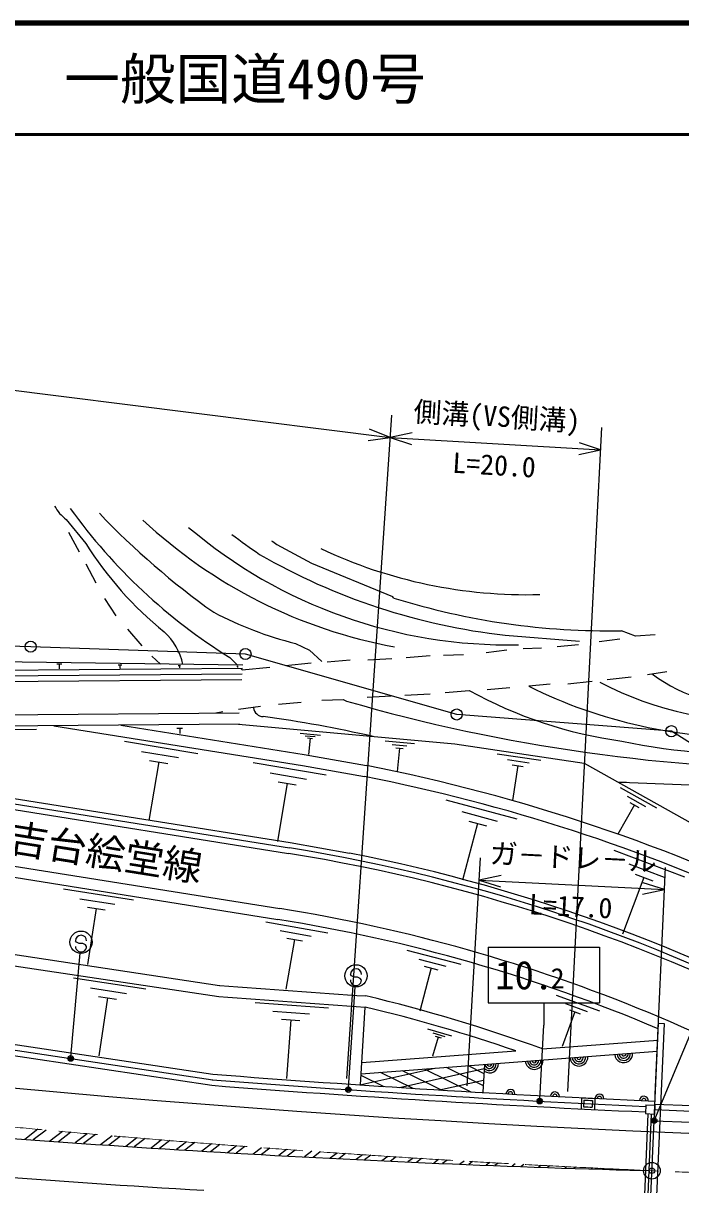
# Model space of a CAD drawing. Units: millimetres, scale not verified. Extents: x -377078869 to 1764138, y -966196011 to 380000.
# Drawn here: x 213054 to 272108, y 275680 to 380000 of the extents above; entities that cross this region are included whole.
import ezdxf
from ezdxf.enums import TextEntityAlignment as Align

# ---------------------------------------------------------------- set-up
doc = ezdxf.new("R2010")
doc.units = ezdxf.units.MM
doc.header["$LTSCALE"] = 1000
doc.header["$PDMODE"] = 32
doc.header["$PDSIZE"] = 500
doc.linetypes.add('CHAIN', pattern=[18.5, 12, -1.5, 3.5, -1.5])
for name, color, linetype, lineweight in [('M-BGD', 7, 'Continuous', 25), ('M-BMK', 2, 'CHAIN', 13), ('M-STR-STRC', 7, 'Continuous', 25), ('M-TTL', 2, 'Continuous', 140), ('M-TTL-LINE', 7, 'Continuous', 50)]:
    doc.layers.add(name, color=color, linetype=linetype, lineweight=lineweight)
doc.layers.add('M-TTL-TXT', color=7, linetype='Continuous')
doc.styles.add('@ＭＳ ゴシック', font='')
doc.styles.add('ＭＳ ゴシック', font='')
doc.styles.get('@ＭＳ ゴシック').set_extended_font_data('@MS Gothic')
doc.styles.get('ＭＳ ゴシック').set_extended_font_data('MS Gothic')

msp = doc.modelspace()

# ---------------------------------------------------------------- linework, layer by layer
at = {"layer": 'M-BGD'}
for p, q in [((80703, 363586), (246013, 342801)), ((242116, 285235), (246149, 344797)), ((246013, 342801), (244161, 343556)), ((261969, 284057), (265008, 343678)), ((244032, 342529), (246013, 342801)), ((247973, 343204), (246013, 342801)), ((246013, 342801), (264906, 341681)), ((246013, 342801), (247911, 342170)), ((264906, 341681), (263008, 342312)), ((262947, 341278), (264906, 341681)), ((216907, 335439), (218676, 333280)), ((217122, 334288), (218078, 332538)), ((235838, 333193), (238957, 331495)), ((218676, 331437), (219571, 329753)), ((238957, 331495), (246228, 328509)), ((220348, 328327), (221374, 326766)), ((246351, 328377), (246228, 328509)), ((222414, 325585), (223697, 324078)), ((256343, 325042), (262999, 324493)), ((266629, 324685), (264777, 324431)), ((268037, 324954), (266782, 325442)), ((269821, 325082), (268037, 324954)), ((213727, 324005), (207055, 324153)), ((233014, 323346), (213727, 324005)), ((237499, 324298), (238749, 323683)), ((238749, 323683), (239859, 322690)), ((256487, 323702), (254634, 323448)), ((257954, 323842), (259609, 323911)), ((262924, 324178), (261010, 323990)), ((93043, 323354), (236088, 300495)), ((232780, 322338), (193651, 322872)), ((216060, 322466), (216516, 322460)), ((216288, 322463), (216282, 322007)), ((221575, 322391), (221912, 322386)), ((221743, 322389), (221739, 322052)), ((224618, 323156), (225371, 322439)), ((231607, 323041), (232295, 322344)), ((251983, 317918), (233014, 323346)), ((238900, 322533), (236603, 322295)), ((242406, 322793), (240365, 322609)), ((246161, 322916), (243995, 322801)), ((249603, 323178), (247435, 322999)), ((252594, 323265), (250811, 323200)), ((232758, 322042), (173495, 321558)), ((232721, 321541), (173499, 321058)), ((226969, 322317), (227190, 322314)), ((227080, 322316), (227077, 322095)), ((232246, 322245), (232353, 322244)), ((232299, 322244), (232298, 322138)), ((232595, 322040), (232713, 321922)), ((232713, 321922), (235200, 322153)), ((270849, 321741), (269124, 321483)), ((232684, 321041), (173503, 320558)), ((256751, 320323), (254710, 320140)), ((260386, 320642), (258472, 320454)), ((264145, 320893), (261975, 320651)), ((267655, 321280), (265485, 321037)), ((239865, 319194), (241774, 319255)), ((241774, 319255), (242087, 319117)), ((246107, 319549), (243942, 319434)), ((249610, 319745), (247318, 319634)), ((250951, 319889), (253118, 320068)), ((234378, 318622), (232398, 318372)), ((238015, 319004), (235974, 318820)), ((232461, 318039), (173528, 317558)), ((230993, 318167), (230341, 318022)), ((271267, 316415), (251983, 317918)), ((232469, 317039), (173536, 316558)), ((173585, 316559), (237035, 306420)), ((208179, 316541), (214232, 316590)), ((215794, 316903), (238140, 313332)), ((221823, 316952), (238298, 314320)), ((226863, 316693), (227351, 316697)), ((227107, 316695), (227111, 316207)), ((232387, 317038), (251821, 315269)), ((237936, 316232), (239755, 316066)), ((290283, 304409), (271267, 316415)), ((173582, 315547), (236877, 305432)), ((173671, 316039), (236956, 305926)), ((222147, 315534), (228745, 314428)), ((238375, 316009), (239284, 315926)), ((238585, 315806), (239040, 315764)), ((238813, 315785), (238680, 314330)), ((245568, 315537), (248194, 315298)), ((246201, 315214), (247514, 315095)), ((251821, 315269), (263440, 313537)), ((223686, 314598), (226985, 314044)), ((238298, 314320), (243885, 313326)), ((246505, 314922), (247162, 314862)), ((246833, 314892), (246642, 312791)), ((255628, 314398), (259545, 313815)), ((225225, 313661), (224340, 308383)), ((224400, 313799), (226050, 313523)), ((233703, 313597), (240247, 312500)), ((238140, 313332), (243693, 312344)), ((256549, 313861), (258507, 313569)), ((256980, 313396), (257959, 313250)), ((257469, 313323), (257003, 310189)), ((263440, 313537), (273219, 308065)), ((153337, 312706), (235931, 299508)), ((235229, 312668), (238502, 312119)), ((236756, 311739), (235878, 306503)), ((235938, 311876), (237574, 311602)), ((266675, 311365), (269942, 309520)), ((267517, 311812), (279325, 311338)), ((251015, 310261), (257382, 308556)), ((267307, 310577), (268940, 309655)), ((267531, 310020), (268348, 309559)), ((252437, 309198), (255620, 308346)), ((267939, 309789), (266463, 307176)), ((253858, 308136), (252494, 303042)), ((253062, 308349), (254654, 307922)), ((237035, 306420), (242352, 305474)), ((266103, 305740), (272448, 303346)), ((252933, 284552), (254133, 305039)), ((267450, 304507), (270622, 303310)), ((268003, 303573), (269590, 302975)), ((269821, 283822), (270725, 304185)), ((255972, 303460), (254016, 303043)), ((254016, 303043), (270636, 302187)), ((254016, 303043), (255919, 302426)), ((268797, 303274), (266882, 298198)), ((270636, 302187), (268734, 302803)), ((216672, 302246), (222952, 301258)), ((268680, 301769), (270636, 302187)), ((218144, 301371), (221284, 300877)), ((219615, 300496), (218824, 295472)), ((218830, 300619), (220400, 300372)), ((234848, 299308), (240412, 298315)), ((236140, 298503), (238921, 298007)), ((237431, 297699), (236637, 293248)), ((236736, 297823), (238127, 297574)), ((211127, 296528), (230694, 293586)), ((247509, 296759), (252361, 295484)), ((211032, 295532), (230621, 292589)), ((248594, 295955), (251020, 295318)), ((249073, 295311), (250286, 294992)), ((217555, 294251), (224070, 293271)), ((249680, 295151), (248660, 291270)), ((219086, 293354), (222343, 292864)), ((219802, 292580), (221431, 292335)), ((220616, 292458), (219832, 287246)), ((260931, 292706), (264815, 291288)), ((233878, 292052), (240461, 291577)), ((235476, 291275), (238767, 291037)), ((243339, 284652), (243766, 291639)), ((262589, 291220), (261455, 288113)), ((261760, 291963), (263702, 291254)), ((262104, 291397), (263075, 291043)), ((236251, 290558), (237897, 290439)), ((237074, 290498), (236694, 285232)), ((268959, 264372), (270103, 290184)), ((270603, 290162), (269457, 264323)), ((270103, 290184), (270603, 290162)), ((249361, 289697), (251517, 289069)), ((249837, 289324), (250915, 289010)), ((250044, 289030), (250583, 288873)), ((210353, 288063), (230074, 285107)), ((210381, 288562), (230077, 285610)), ((250313, 288951), (249811, 287226)), ((259678, 287886), (270037, 288676)), ((210279, 287568), (230000, 284613)), ((243400, 285650), (269992, 287679)), ((243461, 286648), (257280, 287703)), ((243272, 284658), (250010, 286154)), ((246832, 284424), (254459, 286118)), ((247094, 285932), (250663, 284186)), ((249063, 286082), (253254, 284032)), ((251032, 286232), (254367, 284602)), ((253001, 286383), (254433, 285682)), ((254482, 286496), (254330, 283993)), ((243383, 285520), (245441, 284514)), ((245124, 285782), (248059, 284347)), ((250436, 284200), (254396, 285080)), ((263200, 283494), (263156, 282495)), ((263391, 283284), (263365, 282685)), ((264190, 283245), (264163, 282646)), ((268978, 282865), (268936, 282066)), ((268741, 271877), (269186, 282051)), ((268936, 282066), (269735, 282024)), ((269041, 271864), (269486, 282038)), ((214379, 280660), (213201, 279760)), ((215115, 280594), (213952, 279705)), ((216590, 280462), (215457, 279596)), ((217328, 280396), (216211, 279543)), ((218806, 280267), (217719, 279437)), ((219545, 280203), (218474, 279384)), ((221027, 280076), (219986, 279281)), ((221768, 280013), (220742, 279230)), ((223252, 279889), (222258, 279129)), ((223995, 279827), (223016, 279079)), ((225483, 279706), (224535, 278981)), ((226228, 279645), (225295, 278932)), ((227719, 279526), (226817, 278837)), ((228465, 279467), (227579, 278790)), ((229959, 279350), (229104, 278697)), ((230707, 279292), (229868, 278651)), ((232205, 279178), (231397, 278561)), ((232954, 279122), (232163, 278517)), ((234456, 279010), (233695, 278429)), ((235207, 278955), (234463, 278386)), ((236711, 278846), (235999, 278302)), ((237464, 278792), (236768, 278260)), ((238972, 278685), (238308, 278178)), ((239727, 278633), (239079, 278138)), ((241238, 278529), (240622, 278059)), ((241995, 278478), (241395, 278020)), ((243510, 278377), (242942, 277943)), ((244268, 278327), (243717, 277906)), ((245786, 278228), (245268, 277832)), ((246546, 278180), (246044, 277796)), ((248068, 278084), (247599, 277725)), ((248830, 278037), (248377, 277691)), ((250355, 277944), (249935, 277623)), ((251118, 277898), (250715, 277589)), ((252647, 277807), (252277, 277524)), ((253413, 277763), (253059, 277493)), ((254945, 277675), (254625, 277430)), ((255712, 277632), (255408, 277400)), ((257248, 277547), (256978, 277341)), ((258017, 277505), (257764, 277312)), ((259557, 277423), (259337, 277255)), ((260327, 277383), (260124, 277228)), ((261871, 277303), (261702, 277174)), ((262643, 277264), (262491, 277148)), ((264190, 277188), (264072, 277098)), ((264965, 277150), (264864, 277073)), ((266515, 277077), (266449, 277026)), ((267292, 277041), (267242, 277003))]:
    msp.add_line(p, q, dxfattribs=at)
for points in [[(263200, 283494), (264398, 283435), (264354, 282436)], [(268978, 282865), (269777, 282823), (269735, 282024)]]:
    msp.add_lwpolyline(points, dxfattribs=at)
for centre, radius in [((213727, 324005), 500), ((233014, 323346), 500), ((251983, 317918), 500), ((271267, 316415), 500), ((269516, 276940), 750)]:
    msp.add_circle(centre, radius, dxfattribs=at)
for centre, radius, start, end in [((219031, 338316), 3575, 207.99763, 233.56562), ((258232, 365922), 50475, 215.77734, 238.16366), ((271450, 385109), 71208, 223.60832, 234.55836), ((254595, 368367), 45130, 226.98329, 259.52311), ((256649, 368591), 44424, 229.69055, 271.12345), ((270686, 385189), 64213, 232.72286, 235.46261), ((245881, 350308), 32095, 212.04315, 231.06408), ((268897, 381997), 58947, 235.31529, 235.88729), ((258247, 371952), 43274, 244.7334, 271.5999), ((262670, 381482), 56793, 240.00878, 263.60363), ((265573, 389611), 64180, 252.57162, 271.07948), ((245488, 356285), 32970, 242.29302, 255.97781), ((221936, 321225), 5587, 12.25796, 47.49002), ((277275, 331317), 12434, 231.76167, 278.95605), ((278035, 359644), 43801, 243.47241, 271.47705), ((279127, 348346), 31025, 242.58355, 273.57308), ((-240862, -1685711), 2005000, 81.08185, 81.08185), ((272305, 354986), 39842, 241.212, 262.08581), ((234645, 318637), 915, 187.58135, 267.23599), ((285715, 470593), 157634, 253.93286, 270.00855), ((219958, 208567), 110135, 77.13598, 82.35984), ((278918, 374181), 59892, 258.34538, 272.86263), ((212807, 154844), 161500, 63.87347, 78.90499), ((212807, 154844), 160500, 65.11476, 78.90499), ((271185, 395140), 83408, 266.72777, 267.47941), ((212813, 154843), 153000, 41.83308, 80.92078), ((212813, 154843), 152500, 41.83308, 80.92078), ((212813, 154843), 153500, 41.83293, 78.90499), ((212813, 154843), 147500, 54.13186, 80.92078), ((212813, 154843), 146500, 66.98887, 80.92078), ((322712, 1475760), 1185750, 265.54937, 266.18525), ((322712, 1475760), 1186750, 265.54937, 266.18562), ((211196, 154951), 141500, 69.96285, 76.66845), ((211284, 154945), 140500, 70.89056, 76.63375), ((322712, 1475760), 1194500, 267.45922, 277.5072), ((322712, 1475760), 1194000, 267.45922, 277.5072), ((322712, 1475760), 1195500, 267.45922, 277.5072), ((322712, 1475760), 1196500, 264.26493, 277.5072), ((258944, 286836), 800, 184.33129, 4.36366), ((258944, 286836), 600, 184.29916, 4.36477), ((262962, 287143), 800, 184.33129, 4.36366), ((262962, 287143), 600, 184.29916, 4.36477), ((262962, 287143), 400, 184.34683, 4.36708), ((262962, 287143), 200, 183.96884, 4.37393), ((266979, 287449), 800, 184.33129, 4.36366), ((266979, 287449), 600, 184.29916, 4.36477), ((266979, 287449), 400, 184.34683, 4.36708), ((266979, 287449), 200, 183.96884, 4.37393), ((254927, 286529), 800, 233.01325, 4.36366), ((254927, 286529), 600, 219.13116, 4.36477), ((254927, 286529), 400, 184.34683, 4.36708), ((254927, 286529), 200, 183.96884, 4.37393), ((258944, 286836), 400, 184.34683, 4.36708), ((258944, 286836), 200, 183.96884, 4.37393), ((322712, 1475760), 1194250, 265.54914, 267.42079), ((322712, 1475760), 1193750, 265.54914, 267.45922), ((322712, 1475760), 1194750, 265.54914, 267.42061), ((256809, 283833), 400, 357.46382, 177.42076), ((256809, 283833), 200, 357.77732, 175.2046), ((260804, 283619), 400, 357.46382, 177.42076), ((260804, 283619), 200, 357.77732, 175.2046), ((264799, 283418), 400, 357.46382, 177.42076), ((322712, 1475760), 1193950, 267.15212, 267.19052), ((264799, 283418), 200, 357.77732, 175.2046), ((268794, 283228), 400, 357.46382, 177.42076), ((268794, 283228), 200, 357.77732, 175.2046), ((302267, 1492586), 1216092, 264.68477, 266.57131), ((322712, 1475760), 1194550, 267.15228, 267.19065), ((322712, 1475760), 1203500, 267.45923, 277.5072), ((322712, 1475760), 1205250, 267.45922, 277.5072), ((322712, 1475760), 1204500, 267.45923, 277.5072), ((302044, 1490713), 1214209, 266.57654, 268.42951), ((302277, 1492719), 1219725, 264.68198, 266.56828)]:
    msp.add_arc(centre, radius, start, end, dxfattribs=at)
msp.add_point((269516, 276940), dxfattribs=at)
at = {"layer": 'M-BMK'}
msp.add_arc((322712, 1475760), 1200000, 264.26493, 277.5072, dxfattribs=at)
at = {"layer": 'M-STR-STRC'}
for p, q in [((269773, 281574), (290000, 330000)), ((217846, 297476), (217746, 297594)), ((218091, 297337), (217846, 297476)), ((218392, 297334), (218091, 297337)), ((218637, 297222), (218392, 297334)), ((217333, 287168), (218157, 296469)), ((218743, 297086), (218637, 297222)), ((254795, 297011), (264795, 297011)), ((254795, 297011), (254795, 292011)), ((264795, 297011), (264795, 292011)), ((242538, 294457), (242439, 294575)), ((242783, 294318), (242538, 294457)), ((243084, 294316), (242783, 294318)), ((243329, 294204), (243084, 294316)), ((243435, 294068), (243329, 294204)), ((242257, 284374), (242870, 293449)), ((254795, 292011), (264795, 292011)), ((259795, 292011), (259795, 290011)), ((259441, 283338), (259795, 290011))]:
    msp.add_line(p, q, dxfattribs=at)
for centre, radius in [((218245, 297465), 1000), ((242938, 294447), 1000), ((217319, 287019), 150), ((217319, 287019), 120), ((217319, 287019), 90), ((217319, 287019), 60), ((217319, 287019), 30), ((242247, 284224), 150), ((242247, 284224), 120), ((242247, 284224), 90), ((242247, 284224), 60), ((242247, 284224), 30), ((259433, 283188), 150), ((259433, 283188), 120), ((259433, 283188), 90), ((259433, 283188), 60), ((259433, 283188), 30), ((269715, 281435), 150), ((269715, 281435), 120), ((269715, 281435), 90), ((269715, 281435), 60), ((269715, 281435), 30)]:
    msp.add_circle(centre, radius, dxfattribs=at)
for centre, start, end in [((218246, 297590), 359.55488, 179.55488), ((218243, 297090), 179.55488, 359.55488), ((242939, 294572), 359.55488, 179.55488), ((242935, 294072), 179.55488, 359.55488)]:
    msp.add_arc(centre, 500, start, end, dxfattribs=at)
for p in [(217319, 287019), (242247, 284224), (259433, 283188), (269715, 281435)]:
    msp.add_point(p, dxfattribs=at)
at = {"layer": 'M-TTL'}
msp.add_line((680000, 380000), (40000, 380000), dxfattribs=at)
at = {"layer": 'M-TTL-LINE'}
msp.add_line((40000, 370000), (680000, 370000), dxfattribs=at)

# ---------------------------------------------------------------- texts
at = {"layer": 'M-BGD', "style": 'ＭＳ ゴシック'}
for s, rotation, p in [('側溝(VS側溝)', 356.604, (255519, 343239)), ('ガ－ドレ－ル', 357.053, (262378, 303614))]:
    msp.add_text(s, height=1833, rotation=rotation, dxfattribs=at).set_placement(p, align=Align.BOTTOM_CENTER)
at = {"layer": 'M-BGD', "style": '@ＭＳ ゴシック'}
for s, rotation, p in [('L=20.0', 356.605, (255400, 341243)), ('L=17.0', 357.053, (262275, 301616))]:
    msp.add_text(s, height=1833, rotation=rotation, dxfattribs=at).set_placement(p, align=Align.TOP_CENTER)
at = {"layer": 'M-BGD', "style": 'ＭＳ ゴシック'}
msp.add_text('一般県道 秋吉台絵堂線', height=2566, rotation=350.921, dxfattribs=at).set_placement((210969, 307041), align=Align.MIDDLE_CENTER)
at = {"layer": 'M-STR-STRC', "style": 'ＭＳ ゴシック'}
msp.add_text('10.', height=2566, dxfattribs=at).set_placement((258045, 294511), align=Align.MIDDLE_CENTER)
msp.add_text('2', height=1833, dxfattribs=at).set_placement((261045, 292761), align=Align.BOTTOM_CENTER)
at = {"layer": 'M-TTL-TXT', "style": 'ＭＳ ゴシック'}
msp.add_text('一般国道490号', height=3666, dxfattribs=at).set_placement((216734, 375000), align=Align.MIDDLE_LEFT)

doc.saveas('drawing.dxf')
